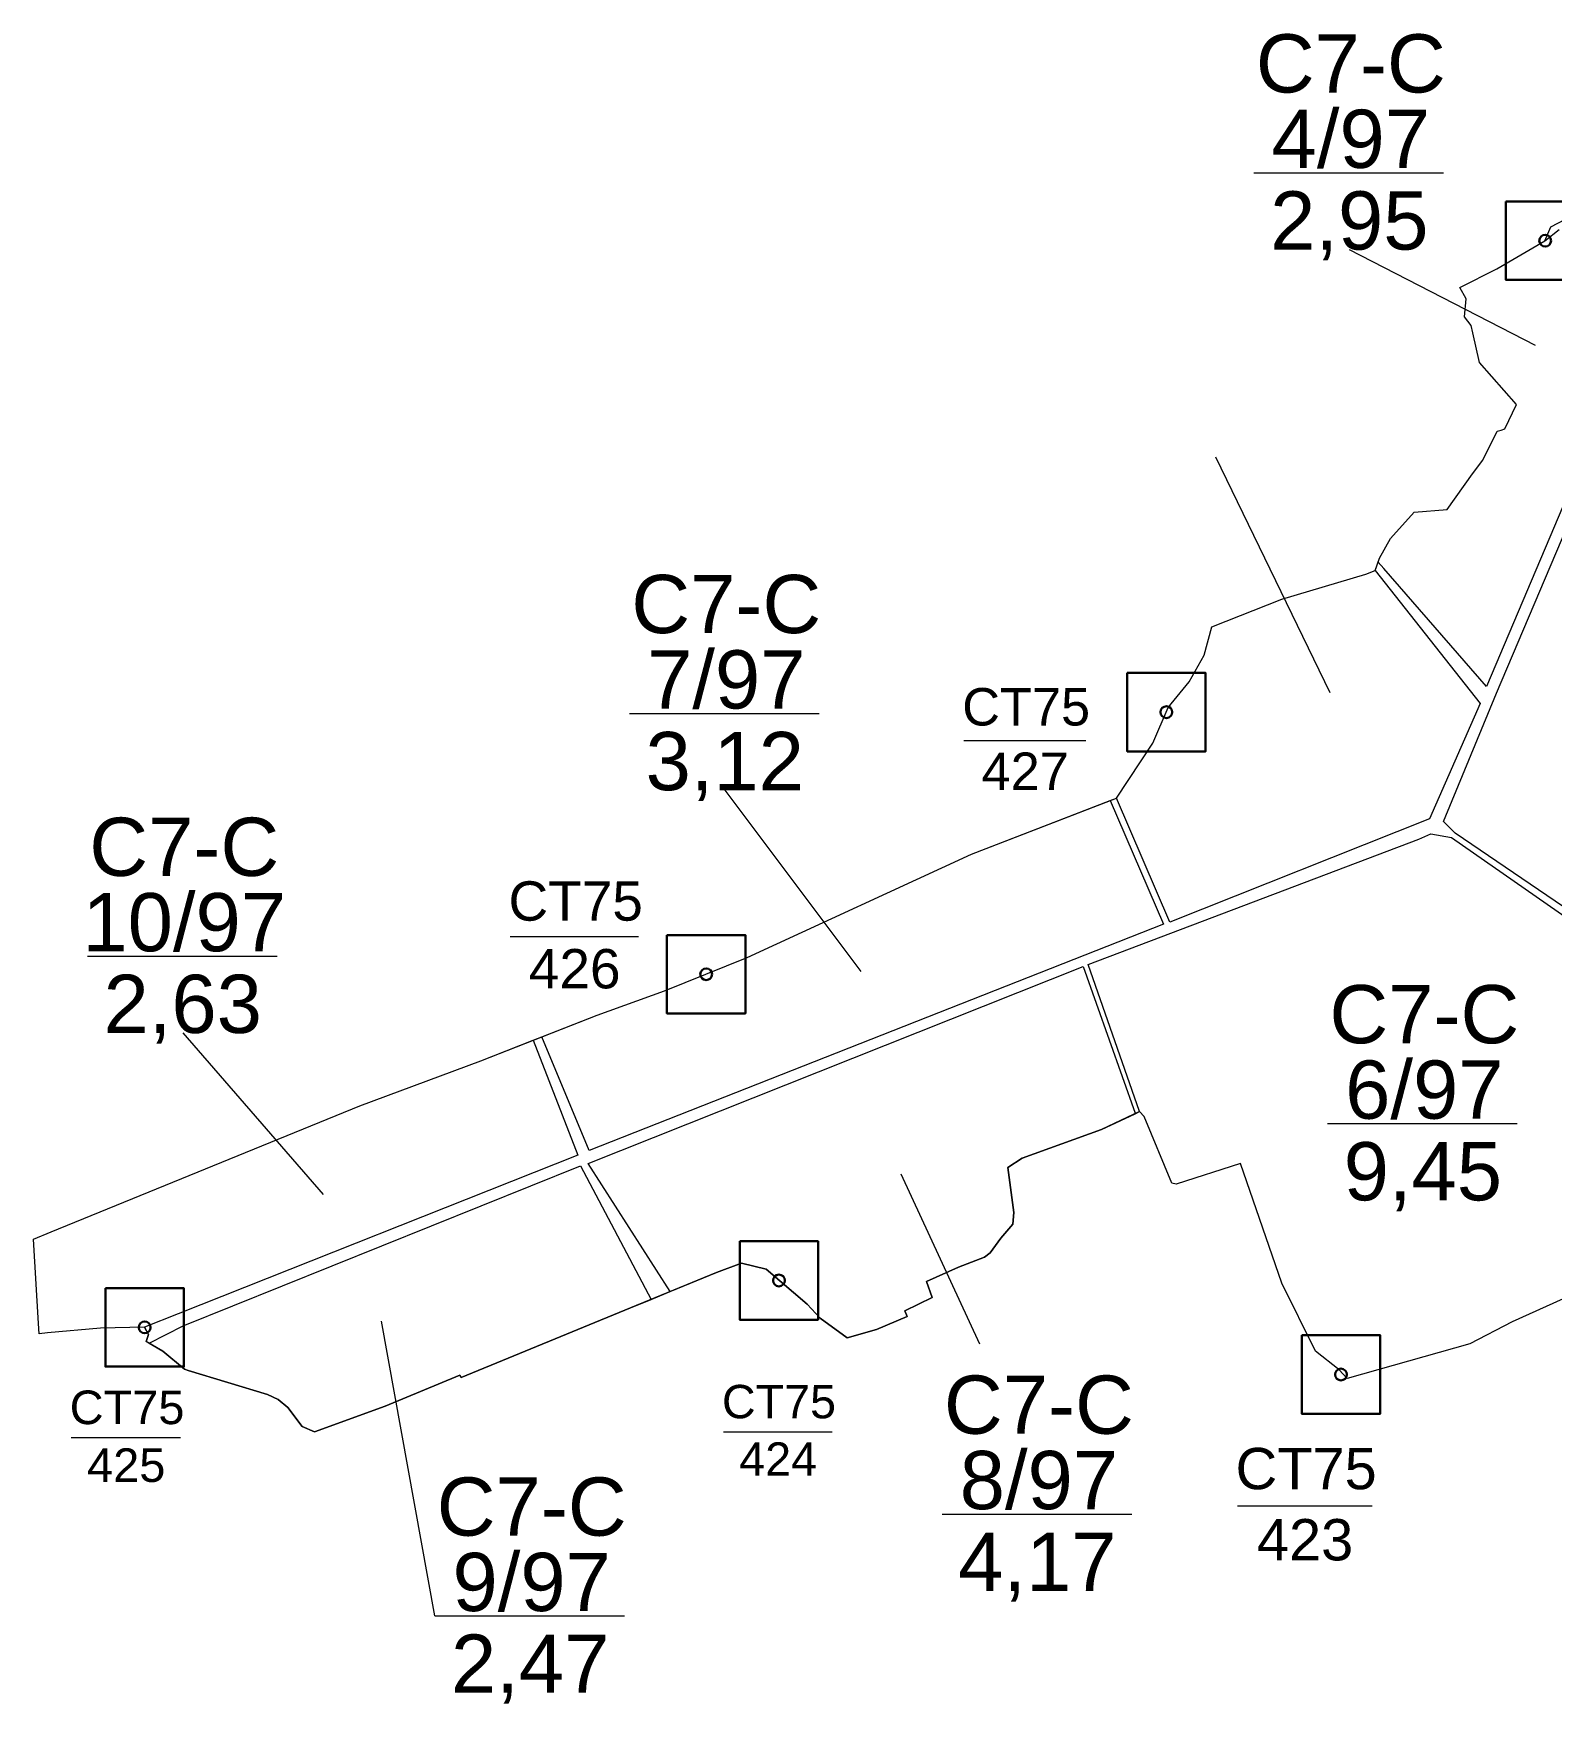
# Model space of a CAD drawing. Header units: metres. Extents: x 420698 to 426937, y 1527080 to 1530908.
# Drawn here: x 420698 to 421666, y 1527080 to 1528145 of the extents above; entities that cross this region are included whole.
import ezdxf
from ezdxf.enums import TextEntityAlignment as Align

# ---------------------------------------------------------------- set-up
doc = ezdxf.new("R2010")
doc.units = ezdxf.units.M
doc.header["$MEASUREMENT"] = 0
doc.layers.add('RanhTwo', color=3, linetype='Continuous', lineweight=0)
doc.styles.add('Style-Arial', font='arial.ttf')

# ---------------------------------------------------------------- blocks, each defined once
blk = doc.blocks.new('*U0')
at = {"color": 0, "linetype": 'Continuous', "lineweight": -2, "ltscale": 10, "flags": 128}
blk.add_lwpolyline([(-150, 150), (150, 150), (150, -150), (-150, -150), (-150, 150)], close=True, dxfattribs=at)
at = {"color": 0, "linetype": 'Continuous', "lineweight": -2, "ltscale": 10}
blk.add_circle((-0.02828, 0.016065), 22.5, dxfattribs=at)
blk = doc.blocks.new('*U5')
at = {"layer": 'RanhTwo', "color": 3, "linetype": 'Continuous', "lineweight": 13}
blk.add_line((-66.520877, -1.660429), (63.750129, -1.660429), dxfattribs=at)
at = {"layer": 'RanhTwo', "color": 3, "linetype": 'Continuous', "lineweight": 13, "style": 'Style-Arial'}
blk.add_text('2,63', height=40, dxfattribs=at).set_placement((-1.025137, -54.422685), align=Align.CENTER)
at = {"layer": 'RanhTwo', "color": 3, "linetype": 'Continuous', "lineweight": 13, "insert": (-0.000029, 1.089388), "char_height": 40, "attachment_point": 8, "line_spacing_factor": 0.776524, "style": 'Style-Arial'}
blk.add_mtext('C7-C\\P10/97', dxfattribs=at)
blk = doc.blocks.new('*U6')
at = {"layer": 'RanhTwo', "color": 3, "linetype": 'Continuous', "lineweight": 13}
blk.add_line((-66.520877, -1.660429), (63.750129, -1.660429), dxfattribs=at)
at = {"layer": 'RanhTwo', "color": 3, "linetype": 'Continuous', "lineweight": 13, "style": 'Style-Arial'}
blk.add_text('2,47', height=40, dxfattribs=at).set_placement((-1.025137, -54.422685), align=Align.CENTER)
at = {"layer": 'RanhTwo', "color": 3, "linetype": 'Continuous', "lineweight": 13, "insert": (-0.000029, 1.089388), "char_height": 40, "attachment_point": 8, "line_spacing_factor": 0.776524, "style": 'Style-Arial'}
blk.add_mtext('C7-C\\P9/97', dxfattribs=at)
blk = doc.blocks.new('*U7')
at = {"layer": 'RanhTwo', "color": 3, "linetype": 'Continuous', "lineweight": 13}
blk.add_line((-66.520877, -1.660429), (63.750129, -1.660429), dxfattribs=at)
at = {"layer": 'RanhTwo', "color": 3, "linetype": 'Continuous', "lineweight": 13, "style": 'Style-Arial'}
blk.add_text('4,17', height=40, dxfattribs=at).set_placement((-1.025137, -54.422685), align=Align.CENTER)
at = {"layer": 'RanhTwo', "color": 3, "linetype": 'Continuous', "lineweight": 13, "insert": (-0.000029, 1.089388), "char_height": 40, "attachment_point": 8, "line_spacing_factor": 0.776524, "style": 'Style-Arial'}
blk.add_mtext('C7-C\\P8/97', dxfattribs=at)
blk = doc.blocks.new('*U8')
at = {"layer": 'RanhTwo', "color": 3, "linetype": 'Continuous', "lineweight": 13}
blk.add_line((-66.520877, -1.660429), (63.750129, -1.660429), dxfattribs=at)
at = {"layer": 'RanhTwo', "color": 3, "linetype": 'Continuous', "lineweight": 13, "style": 'Style-Arial'}
blk.add_text('3,12', height=40, dxfattribs=at).set_placement((-1.025137, -54.422685), align=Align.CENTER)
at = {"layer": 'RanhTwo', "color": 3, "linetype": 'Continuous', "lineweight": 13, "insert": (-0.000029, 1.089388), "char_height": 40, "attachment_point": 8, "line_spacing_factor": 0.776524, "style": 'Style-Arial'}
blk.add_mtext('C7-C\\P7/97', dxfattribs=at)
blk = doc.blocks.new('*U10')
at = {"layer": 'RanhTwo', "color": 3, "linetype": 'Continuous', "lineweight": 13}
blk.add_line((-66.520877, -1.660429), (63.750129, -1.660429), dxfattribs=at)
at = {"layer": 'RanhTwo', "color": 3, "linetype": 'Continuous', "lineweight": 13, "style": 'Style-Arial'}
blk.add_text('9,45', height=40, dxfattribs=at).set_placement((-1.025137, -54.422685), align=Align.CENTER)
at = {"layer": 'RanhTwo', "color": 3, "linetype": 'Continuous', "lineweight": 13, "insert": (-0.000029, 1.089388), "char_height": 40, "attachment_point": 8, "line_spacing_factor": 0.776524, "style": 'Style-Arial'}
blk.add_mtext('C7-C\\P6/97', dxfattribs=at)
blk = doc.blocks.new('*U11')
at = {"layer": 'RanhTwo', "color": 3, "linetype": 'Continuous', "lineweight": 13}
blk.add_line((-66.520877, -1.660429), (63.750129, -1.660429), dxfattribs=at)
at = {"layer": 'RanhTwo', "color": 3, "linetype": 'Continuous', "lineweight": 13, "style": 'Style-Arial'}
blk.add_text('2,95', height=40, dxfattribs=at).set_placement((-1.025137, -54.422685), align=Align.CENTER)
at = {"layer": 'RanhTwo', "color": 3, "linetype": 'Continuous', "lineweight": 13, "insert": (-0.000029, 1.089388), "char_height": 40, "attachment_point": 8, "line_spacing_factor": 0.776524, "style": 'Style-Arial'}
blk.add_mtext('C7-C\\P4/97', dxfattribs=at)
blk = doc.blocks.new('*U72')
at = {"layer": 'RanhTwo', "color": 3, "linetype": 'Continuous', "lineweight": 13}
blk.add_line((-66.520877, -1.660429), (63.750129, -1.660429), dxfattribs=at)
at = {"layer": 'RanhTwo', "color": 3, "linetype": 'Continuous', "lineweight": 13, "style": 'Style-Arial'}
for s, p in [('CT75', (-0.000029, 14.422722)), ('425', (-1.025137, -54.422685))]:
    blk.add_text(s, height=40, dxfattribs=at).set_placement(p, align=Align.CENTER)
blk = doc.blocks.new('*U73')
at = {"layer": 'RanhTwo', "color": 3, "linetype": 'Continuous', "lineweight": 13}
blk.add_line((-66.520877, -1.660429), (63.750129, -1.660429), dxfattribs=at)
at = {"layer": 'RanhTwo', "color": 3, "linetype": 'Continuous', "lineweight": 13, "style": 'Style-Arial'}
for s, p in [('CT75', (-0.000029, 14.422722)), ('426', (-1.025137, -54.422685))]:
    blk.add_text(s, height=40, dxfattribs=at).set_placement(p, align=Align.CENTER)
blk = doc.blocks.new('*U74')
at = {"layer": 'RanhTwo', "color": 3, "linetype": 'Continuous', "lineweight": 13}
blk.add_line((-66.520877, -1.660429), (63.750129, -1.660429), dxfattribs=at)
at = {"layer": 'RanhTwo', "color": 3, "linetype": 'Continuous', "lineweight": 13, "style": 'Style-Arial'}
for s, p in [('CT75', (-0.000029, 14.422722)), ('427', (-1.025137, -54.422685))]:
    blk.add_text(s, height=40, dxfattribs=at).set_placement(p, align=Align.CENTER)
blk = doc.blocks.new('*U75')
at = {"layer": 'RanhTwo', "color": 3, "linetype": 'Continuous', "lineweight": 13}
blk.add_line((-66.520877, -1.660429), (63.750129, -1.660429), dxfattribs=at)
at = {"layer": 'RanhTwo', "color": 3, "linetype": 'Continuous', "lineweight": 13, "style": 'Style-Arial'}
for s, p in [('CT75', (-0.000029, 14.422722)), ('424', (-1.025137, -54.422685))]:
    blk.add_text(s, height=40, dxfattribs=at).set_placement(p, align=Align.CENTER)
blk = doc.blocks.new('*U76')
at = {"layer": 'RanhTwo', "color": 3, "linetype": 'Continuous', "lineweight": 13}
blk.add_line((-66.520877, -1.660429), (63.750129, -1.660429), dxfattribs=at)
at = {"layer": 'RanhTwo', "color": 3, "linetype": 'Continuous', "lineweight": 13, "style": 'Style-Arial'}
for s, p in [('CT75', (-0.000029, 14.422722)), ('423', (-1.025137, -54.422685))]:
    blk.add_text(s, height=40, dxfattribs=at).set_placement(p, align=Align.CENTER)

msp = doc.modelspace()

# ---------------------------------------------------------------- linework, layer by layer
at = {"layer": 'RanhTwo', "color": 7, "linetype": 'Continuous', "lineweight": 0}
for p, q in [((421537.25473, 1528006.82138), (421655.795671, 1527945.910534)), ((421451.88798, 1527874.762234), (421524.839483, 1527724.452627)), ((421139.102881, 1527662.15009), (421225.742017, 1527546.63971)), ((420793.552922, 1527507.370084), (420882.992488, 1527404.389376)), ((421301.728941, 1527309.016993), (421251.609906, 1527417.321224)), ((420954.237676, 1527135.710919), (420920.177578, 1527323.565322))]:
    msp.add_line(p, q, dxfattribs=at)
at = {"layer": 'RanhTwo', "color": 3, "linetype": 'Continuous', "lineweight": 0}
for p, q in [((421553.8, 1527802.2), (421555.6388, 1527807.6062)), ((421384.8989, 1527655.6271), (421388.8, 1527657.14)), ((421016.8942, 1527502.7192), (421022.4849, 1527504.902)), ((421400.8168, 1527455.9287), (421403.59, 1527457.24)), ((421092.2799, 1527337.5524), (421104.36, 1527342.5423))]:
    msp.add_line(p, q, dxfattribs=at)
at = {"layer": 'RanhTwo', "color": 3, "linetype": 'Continuous', "lineweight": 13, "flags": 128}
msp.add_lwpolyline([(421684.33, 1527342.69), (421641.1, 1527323.31), (421614.04, 1527309.09), (421535.99, 1527287.04), (421530.7, 1527292.52), (421515.78, 1527304.51), (421494.13, 1527347.96), (421467.88, 1527424.1), (421426.82, 1527410.98), (421424.16, 1527411.69), (421406.52, 1527454.22), (421403.59, 1527457.24), (421379.27, 1527445.74), (421328.72, 1527427.52), (421319.66, 1527421.55), (421323.44, 1527392.85), (421322.74, 1527385.56), (421315.06, 1527376.66), (421308.28, 1527367.12), (421304.78, 1527364.46), (421288.09, 1527358.05), (421267.78, 1527348.86), (421271.37, 1527338.65), (421253.8, 1527330.17), (421255.36, 1527326.64), (421235.89, 1527318.34), (421217.17, 1527313.02), (421199.84, 1527325.52), (421191.59, 1527334.49), (421165.53, 1527356.7), (421149.84, 1527360.53), (421133.89, 1527354.74), (421079.08, 1527332.1), (420970.96, 1527287.74), (420970.23, 1527289.12), (420922.64, 1527269.42), (420877.6, 1527253.09), (420869.78, 1527256.38), (420860.6, 1527268.55), (420854.37, 1527273.71), (420847.66, 1527276.84), (420796.94, 1527292.29), (420794.69, 1527293), (420780.77, 1527304.55), (420770.17, 1527310.64), (420771.64, 1527315.23), (420769.17, 1527319.83), (420741.14, 1527319.07), (420707.36, 1527316.28), (420702.11, 1527315.59), (420701.6, 1527322.16), (420698.34, 1527375.84), (420709.68, 1527380.59), (420906.48, 1527460.82), (420983.55, 1527489.7), (421057.67, 1527518.64), (421100.58, 1527534.25), (421153.41, 1527555.39), (421296.31, 1527621.27), (421388.8, 1527657.14), (421412, 1527692.22), (421421.7, 1527714.84), (421435.24, 1527731.21), (421444.65, 1527748.35), (421449.53, 1527766.38), (421494.17, 1527783.94), (421547.83, 1527799.84), (421553.8, 1527802.2), (421556.47, 1527810.05), (421563.46, 1527822.58), (421578.51, 1527839.36), (421599.67, 1527841.16), (421615.79, 1527863.86), (421622.33, 1527872.57), (421631.43, 1527891.12), (421634.03, 1527891.8), (421636.34, 1527892.64), (421643.79, 1527907.97), (421620.26, 1527934.76), (421615.9, 1527953.65), (421614.88, 1527958.52), (421610.78, 1527963.92), (421611.74, 1527975.39), (421607.61, 1527982.71), (421631.24, 1527994.66), (421661.97, 1528012.46), (421665.7, 1528021.39), (421684.36, 1528031.12)], dxfattribs=at)
at = {"layer": 'RanhTwo', "color": 3, "linetype": 'Continuous', "lineweight": 0, "flags": 128}
for points in [[(421661.97, 1528012.46), (421665.7, 1528021.39), (421684.36, 1528031.12)], [(421661.97, 1528012.46), (421671.06, 1528019.61)], [(421555.6388, 1527807.6062), (421556.47, 1527810.05), (421563.46, 1527822.58), (421578.51, 1527839.36), (421599.67, 1527841.16), (421615.79, 1527863.86), (421622.33, 1527872.57), (421631.43, 1527891.12), (421634.03, 1527891.8), (421636.34, 1527892.64), (421643.79, 1527907.97), (421620.26, 1527934.76), (421615.9, 1527953.65), (421614.88, 1527958.52), (421610.78, 1527963.92), (421611.74, 1527975.39), (421607.61, 1527982.71), (421631.24, 1527994.66), (421661.97, 1528012.46)], [(421693.6287, 1527890.603), (421624.781, 1527728.197), (421559.188, 1527803.53), (421555.6388, 1527807.6062)], [(421828.0314, 1527482.8853), (421827.149, 1527483.486), (421604.775, 1527634.867), (421597.266, 1527642.202), (421631.171, 1527723.972), (421700.228, 1527886.699), (421705.168, 1527892.972), (421711.938, 1527896.359), (421752.967, 1527897.132), (421788.059, 1527894.301), (421824.705, 1527807.371), (421824.034, 1527798.231), (421840.2888, 1527762.1866), (421841.6005, 1527749.8314), (421845.9079, 1527740.3933)], [(421553.8, 1527802.2), (421620.655, 1527717.434), (421588.279, 1527643.829), (421422.801, 1527578.088), (421388.8, 1527657.14)], [(421388.8, 1527657.14), (421412, 1527692.22), (421421.7, 1527714.84), (421435.24, 1527731.21), (421444.65, 1527748.35), (421449.53, 1527766.38), (421494.17, 1527783.94), (421547.83, 1527799.84), (421553.8, 1527802.2)], [(421384.8989, 1527655.6271), (421418.793, 1527576.67), (421052.575, 1527432.469), (421022.4849, 1527504.902)], [(421022.4849, 1527504.902), (421057.67, 1527518.64), (421100.58, 1527534.25), (421153.41, 1527555.39), (421296.31, 1527621.27), (421384.8989, 1527655.6271)], [(421403.59, 1527457.24), (421370.797, 1527550.983), (421423.389, 1527571.036), (421581.614, 1527630.878), (421589.208, 1527634.411), (421602.397, 1527632.097), (421825.3803, 1527476.548)], [(421104.36, 1527342.5423), (421051.949, 1527424.184), (421367.601, 1527549.824), (421400.683, 1527456.307), (421400.8168, 1527455.9287)], [(420769.2006, 1527319.7731), (420769.17, 1527319.83), (420741.14, 1527319.07), (420707.36, 1527316.28), (420702.11, 1527315.59), (420701.6, 1527322.16), (420698.34, 1527375.84), (420709.68, 1527380.59), (420906.48, 1527460.82), (420983.55, 1527489.7), (421016.8942, 1527502.7192)], [(421016.8942, 1527502.7192), (421045.467, 1527429.454), (420790.522, 1527328.209), (420769.2006, 1527319.7731)], [(421825.3803, 1527476.548), (421822.57, 1527469.83), (421826.6, 1527452.8), (421832.97, 1527438.26), (421828.32, 1527433.78), (421821.42, 1527413.6), (421776.08, 1527390.28), (421775.05, 1527386.95), (421742.21, 1527371.87), (421684.49, 1527342.77), (421684.33, 1527342.69), (421641.1, 1527323.31), (421614.04, 1527309.09), (421535.99, 1527287.04), (421530.7, 1527292.52), (421515.78, 1527304.51), (421494.13, 1527347.96), (421467.88, 1527424.1), (421426.82, 1527410.98), (421424.16, 1527411.69), (421406.52, 1527454.22), (421403.59, 1527457.24)], [(421104.36, 1527342.5423), (421133.89, 1527354.74), (421149.84, 1527360.53), (421165.53, 1527356.7), (421191.59, 1527334.49), (421199.84, 1527325.52), (421217.17, 1527313.02), (421235.89, 1527318.34), (421255.36, 1527326.64), (421253.8, 1527330.17), (421271.37, 1527338.65), (421267.78, 1527348.86), (421288.09, 1527358.05), (421304.78, 1527364.46), (421308.28, 1527367.12), (421315.06, 1527376.66), (421322.74, 1527385.56), (421323.44, 1527392.85), (421319.66, 1527421.55), (421328.72, 1527427.52), (421379.27, 1527445.74), (421400.8168, 1527455.9287)], [(420772.0729, 1527309.5468), (420793.834, 1527320.679), (421047.214, 1527422.725), (421092.2799, 1527337.5524)], [(420772.0729, 1527309.5468), (420780.77, 1527304.55), (420794.69, 1527293), (420796.94, 1527292.29), (420847.66, 1527276.84), (420854.37, 1527273.71), (420860.6, 1527268.55), (420869.78, 1527256.38), (420877.6, 1527253.09), (420922.64, 1527269.42), (420970.23, 1527289.12), (420970.96, 1527287.74), (421079.08, 1527332.1), (421092.2799, 1527337.5524)], [(420769.2006, 1527319.7731), (420771.64, 1527315.23), (420770.17, 1527310.64), (420772.0729, 1527309.5468)]]:
    msp.add_lwpolyline(points, dxfattribs=at)

# ---------------------------------------------------------------- block references
at = {"layer": 'RanhTwo', "color": 3, "linetype": 'Continuous', "lineweight": 13}
for name, p, xscale, yscale, zscale in [('*U11', (421538.206511, 1528057.349726), 0.928443, 0.928443, 0.928443), ('*U8', (421140.054662, 1527712.678437), 0.928443, 0.928443, 0.928443), ('*U74', (421331.247335, 1527694.79593), 0.596897, 0.596897, 0.596897), ('*U5', (420794.504703, 1527557.898431), 0.928443, 0.928443, 0.928443), ('*U73', (421044.059136, 1527569.92398), 0.62716, 0.62716, 0.62716), ('*U10', (421585.09206, 1527451.169326), 0.928443, 0.928443, 0.928443), ('*U75', (421173.661907, 1527254.036697), 0.532231, 0.532231, 0.532231), ('*U7', (421339.347115, 1527202.231241), 0.928443, 0.928443, 0.928443), ('*U72', (420758.045103, 1527250.265415), 0.535525, 0.535525, 0.535525), ('*U76', (421509.721164, 1527206.977901), 0.658982, 0.658982, 0.658982), ('*U6', (421015.998502, 1527137.252531), 0.928443, 0.928443, 0.928443)]:
    msp.add_blockref(name, p, dxfattribs=dict(at, xscale=xscale, yscale=yscale, zscale=zscale))
at = {"layer": 'RanhTwo', "color": 3, "linetype": 'Continuous', "lineweight": 30, "ltscale": 1.666667, "xscale": 0.166667, "yscale": 0.166667, "zscale": 0.166667}
for p in [(421662.14, 1528012.482), (421420.657713, 1527711.914323), (421127.25, 1527544.826), (421173.639, 1527349.577), (420769.267, 1527319.674), (421531.946, 1527289.62)]:
    msp.add_blockref('*U0', p, dxfattribs=at)

doc.saveas('drawing.dxf')
